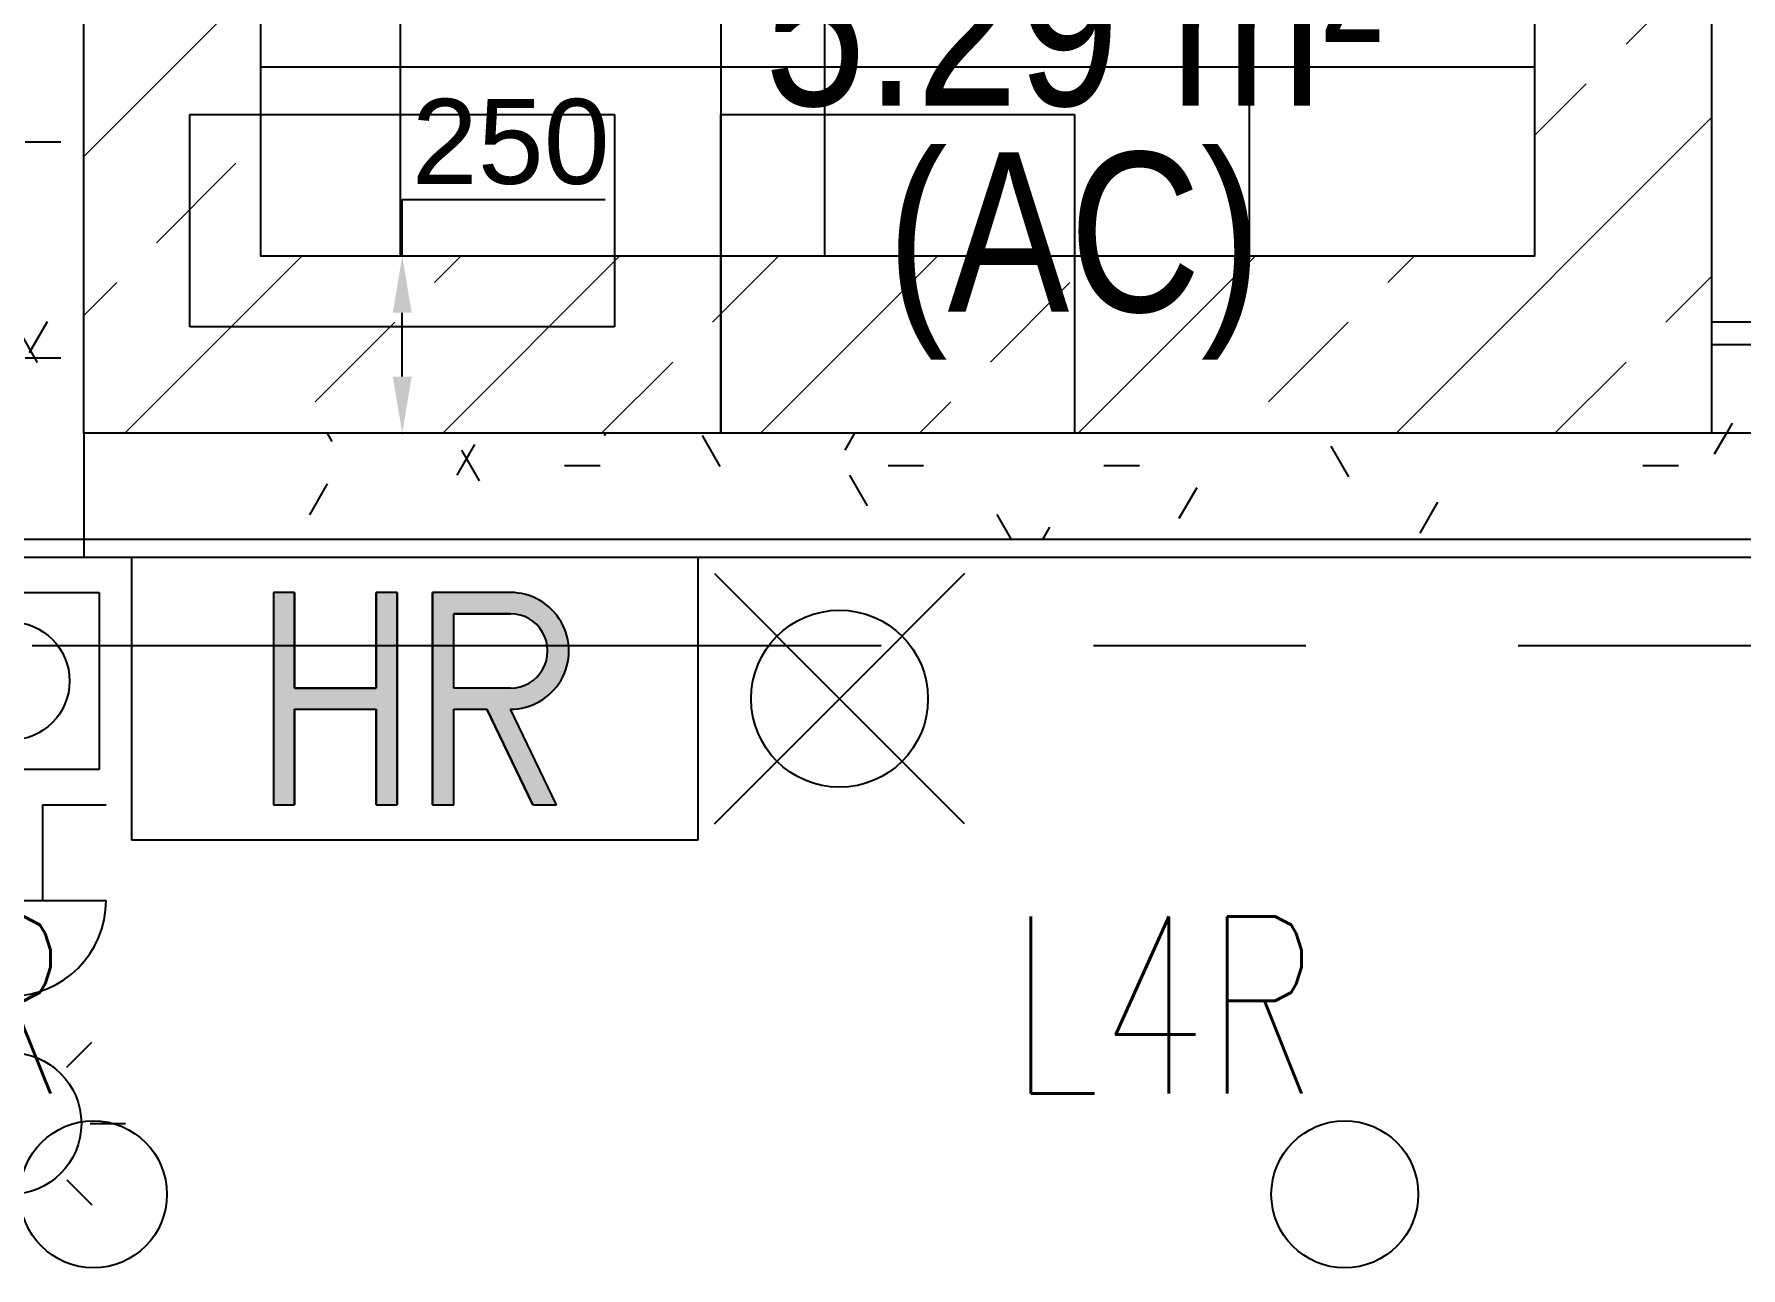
# Model space of a CAD drawing. Header units: millimetres. Extents: x -92759 to 184353, y -15225 to 86714.
# Drawn here: x -68703 to -66291, y 36662 to 38405 of the extents above; entities that cross this region are included whole.
import ezdxf

# ---------------------------------------------------------------- set-up
doc = ezdxf.new("R2010")
doc.units = ezdxf.units.MM
for name, pattern in [('HIDDEN', [0.375, 0.25, -0.125]), ('IDA - Grid Line', [2100, 1200, -300, 300, -300]), ('IDA - Hidden 065', [322.5, 225, -97.5])]:
    doc.linetypes.add(name, pattern=pattern)
doc.layers.get('Defpoints').update_dxf_attribs({"color": 8})
for name, color, linetype in [('0-1', 9, 'Continuous'), ('A-_DETA----_E-2', 9, 'Continuous'), ('A-_DOOR----_E', 8, 'Continuous'), ('A-_FURT----_E-1', 8, 'Continuous'), ('A-_ROOMNAME_A', 8, 'Continuous'), ('A-_WALL----_E', 8, 'Continuous'), ('A-_WALL----_H-1', 9, 'Continuous'), ('A-_WALLPRTN_E', 8, 'Continuous'), ('A-PATT-CONC', 8, 'Continuous'), ('AAG_Dimension', 7, 'Continuous'), ('E-_LITG _ CKT -DB', 1, 'HIDDEN'), ('E-legend', 1, 'Continuous'), ('HF', 7, 'Continuous')]:
    doc.layers.add(name, color=color, linetype=linetype)
for name, color, linetype, true_color in [('1599_FURN_RHH_BLK8 _NEW__1ST STY_dwg _2_-1', 7, 'Continuous', 0xaaaaaa), ('A-_DETA----_E-3', 1, 'IDA - Hidden 065', 0xff0000), ('A-_DETA----_E-6', 7, 'Continuous', 0x969696), ('A-_DETA----_ED-2', 1, 'Continuous', 0xff0000), ('E-_FIREALAM_E-1', 1, 'Continuous', 0xff0000), ('M-_EQPT----_E-1', 1, 'Continuous', 0xff0000), ('S-_ANOTGRID_E-1', 9, 'IDA - Grid Line', 0x808080)]:
    doc.layers.add(name, color=color, linetype=linetype, true_color=true_color)
doc.layers.add('HFI 9MM FPB', color=94, linetype='Continuous', lineweight=5)
doc.styles.add('Arial', font='arial.ttf')
doc.styles.add('Arial Narrow_2', font='ARIALN.TTF', dxfattribs={"height": 224.9999999999997})
doc.styles.add('Simplex', font='simplex_.ttf', dxfattribs={"width": 0.7, "height": 449.9999999999998})
doc.styles.get("Standard").update_dxf_attribs({"font": 'arial.ttf'})
doc.dimstyles.get("Standard").update_dxf_attribs({"dimtxt": 0.18, "dimasz": 0.18, "dimexe": 0.18, "dimexo": 0.0625, "dimgap": 0.09, "dimtad": 0, "dimtih": 1, "dimtoh": 1, "dimdec": 4, "dimzin": 0, "dimdsep": 46, "dimtxsty": 'Standard', "dimcen": 0.09, "dimadec": 0, "dimazin": 0, "dimtfac": 1, "dimtdec": 4, "dimtofl": 0, "dimtmove": 0, "dimatfit": 3, "dimfxl": 1, "dimtolj": 1, "dimtzin": 0, "dimarcsym": 0})
pattern_1 = [(0, (-11870.95033970803, 40538.29041519728), (609.6, 152.4), [50.292, -406.908, 50.292, -406.908, -2438.4]), (0, (-11870.95033970803, 40538.29041519728), (609.6, 152.4), [-914.4, 50.292, -864.1080000000001, 50.292, -406.908, -1066.8]), (0, (-11870.95033970803, 40538.29041519728), (609.6, 152.4), [-2286, 50.292, -254.508, 50.292, -711.7080000000001]), (120, (-11642.35033970803, 40614.49041519727), (-436.7822715367483, 451.7290861469939), [50.29199999999999, -406.9079999999999, 50.29199999999999, -406.9079999999999, -2438.399999999999]), (120, (-11642.35033970803, 40614.49041519727), (-436.7822715367483, 451.7290861469939), [-914.3999999999997, 50.29199999999999, -864.1079999999998, 50.29199999999999, -406.9079999999999, -1066.799999999999]), (120, (-11642.35033970803, 40614.49041519727), (-436.7822715367483, 451.7290861469939), [-2285.999999999999, 50.29199999999999, -254.5079999999999, 50.29199999999999, -711.7079999999999]), (240, (-11566.15033970803, 40919.29041519728), (-172.8177284632514, -604.1290861469938), [50.292, -406.908, 50.292, -406.908, -2438.4]), (240, (-11566.15033970803, 40919.29041519728), (-172.8177284632514, -604.1290861469938), [-914.4, 50.292, -864.1080000000001, 50.292, -406.908, -1066.8]), (240, (-11566.15033970803, 40919.29041519728), (-172.8177284632514, -604.1290861469938), [-2286, 50.292, -254.508, 50.292, -711.7080000000001])]

# ---------------------------------------------------------------- blocks, each defined once
blk = doc.blocks.new('IDA - F - Single - Swing - FL - Bottom - 1100L X 2200H -TD-06-10179034-BLK8_RHH_1ST STOREY PLAN')
at = {"layer": 'A-_DOOR----_E'}
for p, q in [((517.9999999999972, 1123.500000000005), (472.9999999999972, 1123.500000000005)), ((472.9999999999972, 1123.500000000005), (472.9999999999972, 87.50000000000556)), ((517.9999999999972, 87.50000000000561), (517.9999999999972, 1123.500000000005)), ((472.9999999999972, 880.5000000000056), (517.9999999999972, 880.5000000000056)), ((495.4999999999972, 880.5000000000056), (495.4999999999972, 330.5000000000055)), ((472.9999999999972, 330.5000000000056), (517.9999999999972, 330.5000000000056)), ((-518.0000000000013, 87.5000000004801), (-550.0000000000014, 87.50000000048021)), ((-518.0000000000018, -87.50000000045378), (-518.0000000000013, 87.5000000004801)), ((472.9999999999972, 87.50000000000561), (517.9999999999972, 87.50000000000561)), ((549.9999999999982, 87.50000000047666), (517.9999999999975, 87.50000000047676)), ((517.9999999999975, 87.50000000047676), (517.9999999999969, -87.50000000045713)), ((-550.0000000000018, -87.50000000045368), (-518.0000000000018, -87.50000000045378)), ((517.9999999999969, -87.50000000045713), (549.9999999999976, -87.50000000045723))]:
    blk.add_line(p, q, dxfattribs=at)
for centre in [(517.9999999999955, 87.50000000000772), (517.9999999999955, 87.5000000000077)]:
    blk.add_arc(centre, 1035.999999999997, 90.0000000000001, 179.9999999999999, dxfattribs=at)
blk = doc.blocks.new('IDA - Fire Alarm Bell - IDA - Fire Alarm Bell-7685590-BLK8_RHH_1ST STOREY PLAN')
at = {"layer": 'A-_DETA----_ED-2'}
for p, q in [((-44.99999999998247, -350.0000000000088), (-134.9999999999825, -350.0000000000082)), ((-44.99999999998247, -350.0000000000088), (-44.99999999998333, -485.0000000000085)), ((45.00000000001886, -350.0000000000094), (135.0000000000186, -350.0000000000099)), ((45.00000000001886, -350.0000000000094), (45.000000000018, -485.000000000009)), ((-135.0000000000092, -485.0000000000078), (134.9999999999907, -485.0000000000096))]:
    blk.add_line(p, q, dxfattribs=at)
blk.add_arc((-9.268177107448972e-12, -485.0000000000087), 135.0000000000002, 179.9999999999996, 359.9999999999989, dxfattribs=at)
blk = doc.blocks.new('IDA - Manual Call Point - IDA - Manual Call Point-7685591-BLK8_RHH_1ST STOREY PLAN')
at = {"layer": 'A-_DETA----_ED-2'}
for p, q in [((-124.9999999999808, -300.0000000000085), (-124.9999999999808, -50.00000000000802)), ((-124.9999999999808, -50.00000000000802), (125.0000000000188, -50.00000000000802)), ((125.0000000000188, -50.00000000000802), (125.0000000000188, -300.0000000000085)), ((125.0000000000188, -300.0000000000085), (-124.9999999999808, -300.0000000000085))]:
    blk.add_line(p, q, dxfattribs=at)
blk.add_circle((1.881587328346449e-11, -175.0000000000092), 83.3333333333334, dxfattribs=at)
blk = doc.blocks.new('IDA - Strobe Light - IDA - Strobe Light-8808757-BLK8_RHH_1ST STOREY PLAN')
at = {"layer": 'A-_DETA----_ED-2'}
for p, q in [((-2.291852185232071e-12, 912.4999999999997), (-2.291852185232071e-12, 962.4999999999997)), ((-79.54951288348892, 879.5495128834863), (-114.9048519428163, 914.9048519428137)), ((79.54951288348413, 879.5495128834864), (114.9048519428114, 914.9048519428138)), ((-112.5000000000023, 799.9999999999997), (-162.5000000000023, 799.9999999999997)), ((112.4999999999977, 799.9999999999997), (162.4999999999977, 799.9999999999997)), ((-79.5495128834887, 720.4504871165129), (-114.904851942816, 685.0951480571855)), ((79.54951288348433, 720.450487116513), (114.9048519428117, 685.0951480571856)), ((-2.291852185232071e-12, 687.4999999999997), (-2.291852185232071e-12, 637.4999999999997))]:
    blk.add_line(p, q, dxfattribs=at)
blk.add_circle((-2.29841080528488e-12, 799.9999999999997), 99.99999999999991, dxfattribs=at)
blk = doc.blocks.new('IDA - Hosereel - Scaled1 - HR 2-8812610-BLK8_RHH_1ST STOREY PLAN')
at = {"layer": 'A-_DETA----_ED-2'}
blk.add_hatch(color=256, dxfattribs=at).paths.add_polyline_path([(-170.0000000000133, -49.99999999995398), (-200.0000000000238, -49.99999999996265), (-200.0000000000152, -349.9999999999551), (-170.0000000000133, -349.9999999999551), (-170.0000000000133, -214.9999999999511), (-55.00000000001349, -214.9999999999511), (-55.00000000001349, -349.9999999999551), (-25.00000000001164, -349.9999999999551), (-25.0000000000203, -49.99999999995398), (-55.00000000002215, -49.99999999995398), (-55.00000000001349, -184.9999999999579), (-170.0000000000133, -184.9999999999579)])
h = blk.add_hatch(color=256, dxfattribs=at)
h.paths.add_polyline_path([(24.99999999998565, -49.99999999995398), (24.99999999998565, -349.9999999999551), (54.99999999997883, -349.9999999999551), (54.99999999999616, -214.9999999999511), (101.7037243027116, -214.9999999999511), (166.7037243027142, -349.9999999999551), (199.9999999999892, -349.9999999999551), (134.9999999999866, -214.9999999999511), (156.3525712209449, -212.1888806688078), (176.2499999999816, -203.9470958121705), (193.336309447875, -190.8363094478496), (206.4470958122047, -173.7499999999562), (214.6888806688332, -153.8525712209195), (217.4999999999852, -132.4999999999612), (214.6888806688246, -111.1474287789943), (206.447095812196, -91.2499999999576), (193.3363094478663, -74.1636905520642), (176.2499999999903, -61.05290418773455), (156.3525712209362, -52.81111933110594), (134.999999999978, -49.99999999995398)])
h.paths.add_polyline_path([(54.99999999998749, -79.99999999994716), (134.999999999978, -79.99999999996449), (148.5879998678699, -81.78889411978847), (161.249999999985, -87.03366630127702), (172.1231060122848, -95.37689398766311), (180.4663336986622, -106.2499999999542), (185.7111058801594, -118.9120001320779), (187.4999999999834, -132.4999999999526), (185.7111058801594, -146.0879998678359), (180.4663336986708, -158.7499999999596), (172.1231060122761, -169.6231060122506), (161.249999999985, -177.9663336986367), (148.5879998678786, -183.2111058801253), (134.9999999999866, -184.9999999999579), (54.99999999999616, -184.9999999999579)])
for p, q in [((-400.0000000000065, -399.9999999999998), (-400.0000000000065, 1.285904716041841e-12)), ((-400.0000000000065, 1.285904716041841e-12), (399.9999999999935, 1.285904716041841e-12)), ((399.9999999999935, 1.285904716041841e-12), (399.9999999999935, -399.9999999999998)), ((-170.000000000005, -49.99999999999959), (-200.000000000005, -49.99999999999959)), ((-200.000000000005, -49.99999999999959), (-200.000000000005, -349.9999999999986)), ((-170.000000000005, -49.99999999999959), (-200.000000000005, -49.99999999999959)), ((-200.000000000005, -49.99999999999959), (-200.000000000005, -349.9999999999986)), ((-170.000000000005, -49.99999999999959), (-170.000000000005, -184.9999999999991)), ((-170.000000000005, -184.9999999999991), (-170.000000000005, -49.99999999999959)), ((-25.00000000000501, -49.99999999999959), (-55.00000000000528, -49.99999999999959)), ((-55.00000000000528, -184.9999999999991), (-55.00000000000528, -49.99999999999959)), ((-25.00000000000501, -49.99999999999959), (-55.00000000000528, -49.99999999999959)), ((-55.00000000000528, -49.99999999999959), (-55.00000000000528, -184.9999999999991)), ((-25.00000000000501, -49.99999999999959), (-25.00000000000501, -349.9999999999986)), ((-25.00000000000501, -349.9999999999986), (-25.00000000000501, -49.99999999999959)), ((24.99999999999466, -349.9999999999986), (24.99999999999466, -49.99999999999959)), ((134.9999999999949, -49.99999999999959), (24.99999999999466, -49.99999999999959)), ((134.9999999999949, -49.99999999999959), (24.99999999999466, -49.99999999999959)), ((24.99999999999466, -49.99999999999959), (24.99999999999466, -349.9999999999987)), ((54.99999999999477, -184.9999999999991), (54.99999999999477, -79.99999999999957)), ((134.9999999999949, -79.9999999999996), (54.99999999999477, -79.9999999999996)), ((54.99999999999477, -184.9999999999991), (54.99999999999477, -79.99999999999957)), ((54.99999999999477, -79.99999999999962), (134.9999999999949, -79.99999999999962)), ((-170.000000000005, -184.9999999999991), (-55.00000000000527, -184.9999999999991)), ((-55.00000000000528, -184.9999999999991), (-170.000000000005, -184.9999999999991)), ((134.9999999999949, -184.9999999999991), (54.99999999999477, -184.9999999999991)), ((134.9999999999949, -184.9999999999991), (54.99999999999477, -184.9999999999991)), ((-170.000000000005, -214.9999999999991), (-55.00000000000527, -214.9999999999991)), ((-170.000000000005, -214.9999999999991), (-170.000000000005, -349.9999999999987)), ((-170.000000000005, -349.9999999999987), (-170.000000000005, -214.9999999999991)), ((-170.000000000005, -214.9999999999991), (-55.00000000000528, -214.9999999999991)), ((-55.00000000000528, -349.9999999999986), (-55.00000000000528, -214.9999999999991)), ((-55.00000000000528, -214.9999999999991), (-55.00000000000528, -349.9999999999986)), ((54.99999999999477, -349.9999999999986), (54.99999999999477, -214.9999999999991)), ((54.99999999999477, -214.9999999999991), (101.7037243027244, -214.9999999999991)), ((54.99999999999477, -349.9999999999987), (54.99999999999477, -214.9999999999991)), ((54.99999999999477, -214.9999999999991), (101.7037243027244, -214.9999999999991)), ((166.7037243027245, -349.9999999999986), (101.7037243027244, -214.9999999999991)), ((101.7037243027244, -214.9999999999991), (166.7037243027245, -349.9999999999987)), ((199.9999999999949, -349.9999999999986), (134.9999999999949, -214.9999999999991)), ((199.9999999999949, -349.9999999999987), (134.9999999999949, -214.9999999999991)), ((-200.000000000005, -349.9999999999986), (-170.000000000005, -349.9999999999986)), ((-200.000000000005, -349.9999999999986), (-170.000000000005, -349.9999999999986)), ((-55.00000000000528, -349.9999999999986), (-25.00000000000501, -349.9999999999986)), ((-55.00000000000528, -349.9999999999986), (-25.00000000000501, -349.9999999999986)), ((24.99999999999466, -349.9999999999986), (54.99999999999477, -349.9999999999986)), ((24.99999999999466, -349.9999999999987), (54.99999999999477, -349.9999999999987)), ((166.7037243027245, -349.9999999999986), (199.9999999999949, -349.9999999999986)), ((166.7037243027245, -349.9999999999987), (199.9999999999949, -349.9999999999987)), ((399.9999999999935, -399.9999999999998), (-400.0000000000065, -399.9999999999998))]:
    blk.add_line(p, q, dxfattribs=at)
for centre, radius, start, end in [((134.9999999999947, -132.4999999999993), 82.49999999999984, 269.9999999999997, 90.00000000000006), ((134.9999999999948, -132.4999999999993), 82.49999999999969, 269.9999999999996, 90), ((134.9999999999948, -132.4999999999993), 52.49999999999977, 269.9999999999997, 90.00000000000006), ((134.9999999999948, -132.4999999999993), 52.49999999999977, 269.9999999999997, 90.00000000000006)]:
    blk.add_arc(centre, radius, start, end, dxfattribs=at)
blk = doc.blocks.new('IDA- Fire Extinguisher1 - 3kg AB-8839181-BLK8_RHH_1ST STOREY PLAN')
at = {"layer": 'A-_DETA----_ED-2'}
for p in [(-176.776695296638, 376.7766952966363), (176.776695296636, 376.7766952966363), (-176.776695296638, 23.2233047033627), (176.776695296636, 23.2233047033627)]:
    blk.add_line(p, (-1.015187933717243e-12, 199.9999999999995), dxfattribs=at)
blk.add_circle((-9.841065413366888e-13, 199.9999999999994), 124.9999999999999, dxfattribs=at)
blk = doc.blocks.new('1599_FURN_RHH_BLK8 _NEW__1ST STY_dwg _2_-10346281-BLK8_RHH_1ST STOREY PLAN')
at = {"layer": 'A-_DETA----_E-3'}
for p, q in [((-33155.10285363303, -41500.00000000887), (-33155.10285363303, -39500.00000000886)), ((-32255.102853633, -39500.00000000886), (-32255.102853633, -41500.00000000887)), ((-33005.10285362984, -41050.00000000931), (-32405.1028536299, -41050.00000000931)), ((-33005.10285362984, -41350.00000000931), (-33005.10285362984, -41050.00000000931)), ((-32405.1028536299, -41050.00000000931), (-32405.1028536299, -41350.00000000931)), ((-32255.10285363301, -41500.00000000887), (-32255.10285363301, -41050.00000000887)), ((-32405.1028536299, -41350.00000000931), (-33005.10285362984, -41350.00000000931)), ((-32255.102853633, -41500.00000000887), (-33155.10285363303, -41500.00000000887))]:
    blk.add_line(p, q, dxfattribs=at)
at = {"layer": 'A-_DETA----_E-6'}
for p, q in [((-33155.10285363303, -41500.00000000887), (-33155.10285363303, -39500.00000000886)), ((-32255.102853633, -39500.00000000886), (-32255.102853633, -41500.00000000887)), ((-33005.10285362984, -41050.00000000931), (-32405.1028536299, -41050.00000000931)), ((-33005.10285362984, -41350.00000000931), (-33005.10285362984, -41050.00000000931)), ((-32405.1028536299, -41050.00000000931), (-32405.1028536299, -41350.00000000931)), ((-32255.10285363301, -41500.00000000887), (-32255.10285363301, -41050.00000000887)), ((-32405.1028536299, -41350.00000000931), (-33005.10285362984, -41350.00000000931)), ((-32255.102853633, -41500.00000000887), (-33155.10285363303, -41500.00000000887))]:
    blk.add_line(p, q, dxfattribs=at)
blk = doc.blocks.new('A$Cb2bf8f38')
at = {"layer": 'A-_WALL----_H-1'}
h = blk.add_hatch(dxfattribs=at)
h.set_pattern_fill('FP_1', color=256, style=0, pattern_type=2)
h.set_pattern_definition(pattern_1)
h.paths.add_polyline_path([(-25850.00000001171, 5149.999999994878), (-25700.00000001171, 5149.999999994936), (-25700.00000001171, 7749.999999994492), (-25850.00000001171, 7749.999999994492), (-25850.00000001171, 5299.999999994878)])
h = blk.add_hatch(dxfattribs=at)
h.set_pattern_fill('FP_1', color=256, style=0, pattern_type=2)
h.set_pattern_definition(pattern_1)
h.paths.add_polyline_path([(-23400.00000001396, 5299.999999994878), (-23250.00000001396, 5299.999999994878), (-23250.00000001396, 5399.999999994929), (-23312.50000001399, 5399.999999994929), (-23312.50000001399, 5424.999999994863), (-23400.00000001396, 5424.999999994863)])
h.paths.add_polyline_path([(-23312.50000001399, 6524.999999994885), (-23312.50000001399, 6549.9999999949), (-23250.00000001396, 6549.9999999949), (-23250.00000001396, 7749.999999994492), (-23400.00000001396, 7749.999999994492), (-23400.00000001396, 6524.999999994885)])
h = blk.add_hatch(dxfattribs=at)
h.set_pattern_fill('FP_1', color=256, style=0, pattern_type=2)
h.set_pattern_definition(pattern_1)
h.paths.add_polyline_path([(-23250.00000001396, 5149.999999994878), (-23250.00000001396, 5299.999999994878), (-25700.00000001171, 5299.999999994878), (-25700.00000001171, 5149.999999994936), (-23656.05724398887, 5149.999999994885)])
h = blk.add_hatch(dxfattribs=at)
h.set_pattern_fill('FP_1', color=256, style=0, pattern_type=2)
h.set_pattern_definition(pattern_1)
h.paths.add_polyline_path([(-25875.00000001172, 5124.999999994929), (-25700.00000001171, 5124.999999994929), (-25700.00000001171, 5149.999999994878), (-25975.00000001169, 5149.999999994878), (-25975.00000001169, 5124.999999994929)])
h.paths.add_polyline_path([(-27500.00000000021, 5124.999999994929), (-27075.00000001172, 5124.999999994929), (-27075.00000001172, 5149.999999994878), (-27500.00000000021, 5149.999999994878)])
at = {"layer": 'A-_DETA----_E-2'}
for p, q in [((-25700.0000000117, 5299.999999994943), (-25700.0000000117, 7299.99999999495)), ((-24800.00000001167, 7299.99999999495), (-24800.00000001167, 5299.999999994943)), ((-25550.00000000851, 5749.999999994499), (-24950.00000000857, 5749.999999994499)), ((-25550.00000000851, 5449.999999994499), (-25550.00000000851, 5749.999999994499)), ((-24950.00000000857, 5749.999999994499), (-24950.00000000857, 5449.999999994499)), ((-24800.00000001168, 5749.999999994943), (-24299.99825478419, 5749.999999994943)), ((-24800.00000001168, 5299.999999994943), (-24800.00000001168, 5749.999999994943)), ((-24299.99825478419, 5749.999999994943), (-24299.99825478419, 5299.999999994936)), ((-24950.00000000857, 5449.999999994499), (-25550.00000000851, 5449.999999994499)), ((-24800.00000001167, 5299.999999994943), (-25700.0000000117, 5299.999999994943)), ((-24299.99825478419, 5299.999999994936), (-24800.00000001167, 5299.999999994936))]:
    blk.add_line(p, q, dxfattribs=at)
at = {"layer": 'A-_DETA----_E-6'}
for p, q in [((-25700.0000000117, 5299.999999994943), (-25700.0000000117, 7299.99999999495)), ((-24800.00000001167, 7299.99999999495), (-24800.00000001167, 5299.999999994943)), ((-25550.00000000851, 5749.999999994499), (-24950.00000000857, 5749.999999994499)), ((-25550.00000000851, 5449.999999994499), (-25550.00000000851, 5749.999999994499)), ((-24950.00000000857, 5749.999999994499), (-24950.00000000857, 5449.999999994499)), ((-24800.00000001168, 5749.999999994943), (-24299.99825478419, 5749.999999994943)), ((-24800.00000001168, 5299.999999994943), (-24800.00000001168, 5749.999999994943)), ((-24299.99825478419, 5749.999999994943), (-24299.99825478419, 5299.999999994936)), ((-24950.00000000857, 5449.999999994499), (-25550.00000000851, 5449.999999994499)), ((-24800.00000001167, 5299.999999994943), (-25700.0000000117, 5299.999999994943)), ((-24299.99825478419, 5299.999999994936), (-24800.00000001167, 5299.999999994936))]:
    blk.add_line(p, q, dxfattribs=at)
at = {"layer": 'A-_WALL----_E'}
for p, q in [((-23250.00000001395, 5299.999999994914), (-25700.00000001169, 5299.999999994914)), ((-25700.00000001169, 5299.999999994914), (-25700.00000001169, 5124.999999994972)), ((-21350.00000000461, 5149.999999994914), (-25975.00000001168, 5149.999999994914)), ((-25700.00000001169, 5124.999999994972), (-23225.00000001393, 5124.9999999949))]:
    blk.add_line(p, q, dxfattribs=at)
at = {"layer": 'A-_WALLPRTN_E'}
for p, q in [((-25700.00000001169, 5299.999999994914), (-25700.00000001169, 7599.999999994528)), ((-23400.00000001395, 5424.9999999949), (-23400.00000001395, 5299.999999994914)), ((-23225.00000001393, 5424.9999999949), (-23400.00000001395, 5424.9999999949)), ((-25975.00000001168, 5124.999999994972), (-25700.00000001169, 5124.999999994972))]:
    blk.add_line(p, q, dxfattribs=at)
at = {"layer": 'S-_ANOTGRID_E-1'}
blk.add_line((-38373.07310524902, 4999.999999994776), (13584.69335650012, 4999.999999994776), dxfattribs=at)
at = {"layer": '1599_FURN_RHH_BLK8 _NEW__1ST STY_dwg _2_-1'}
blk.add_blockref('1599_FURN_RHH_BLK8 _NEW__1ST STY_dwg _2_-10346281-BLK8_RHH_1ST STOREY PLAN', (7455.102853621805, 46800.00000000382), dxfattribs=at)
at = {"layer": 'A-_DOOR----_E', "rotation": 269.9999999999999}
blk.add_blockref('IDA - F - Single - Swing - FL - Bottom - 1100L X 2200H -TD-06-10179034-BLK8_RHH_1ST STOREY PLAN', (-23312.50000001395, 5974.999999994929), dxfattribs=at)
at = {"layer": 'A-_FURT----_E-1', "rotation": 180}
blk.add_blockref('IDA- Fire Extinguisher1 - 3kg AB-8839181-BLK8_RHH_1ST STOREY PLAN', (-24632.07122916203, 5124.999999994907), dxfattribs=at)
at = {"layer": 'E-_FIREALAM_E-1'}
for name in ['IDA - Manual Call Point - IDA - Manual Call Point-7685591-BLK8_RHH_1ST STOREY PLAN', 'IDA - Fire Alarm Bell - IDA - Fire Alarm Bell-7685590-BLK8_RHH_1ST STOREY PLAN']:
    blk.add_blockref(name, (-25803.43813114004, 5124.999999994943), dxfattribs=at)
at = {"layer": 'E-_FIREALAM_E-1', "rotation": 180}
blk.add_blockref('IDA - Strobe Light - IDA - Strobe Light-8808757-BLK8_RHH_1ST STOREY PLAN', (-25803.43813114001, 5124.999999994936), dxfattribs=at)
at = {"layer": 'M-_EQPT----_E-1'}
blk.add_blockref('IDA - Hosereel - Scaled1 - HR 2-8812610-BLK8_RHH_1ST STOREY PLAN', (-25232.07122915682, 5124.999999994943), dxfattribs=at)
at = {"layer": 'A-_ROOMNAME_A', "char_height": 224.9999999999997, "attachment_point": 1, "style": 'Arial Narrow_2'}
for s, insert, width in [('5.29 m²', (-24738.39889230095, 5987.67865802841), 1082.278124999998), ('(AC)', (-24565.14889230095, 5696.646960824226), 661.3921874999991)]:
    blk.add_mtext(s, dxfattribs=dict(at, insert=insert, width=width))
blk = doc.blocks.new('*D558')
at = {"layer": 'AAG_Dimension', "color": 0, "lineweight": -2, "transparency": 16777216}
for p, q in [((-13379.04966030319, 465011.7095847965), (-13379.04966030319, 465091.7095847965)), ((-13379.04966030319, 465091.7095847965), (-13092.2829481613, 465091.7095847965)), ((-13378.9871603032, 465011.7095847965), (-13378.86966030319, 465011.7095847965)), ((-13379.04966030319, 464841.7095847979), (-13379.04966030319, 464931.7095847965)), ((-13378.9871603032, 464761.7095847979), (-13378.86966030319, 464761.7095847979))]:
    blk.add_line(p, q, dxfattribs=at)
at = {"layer": 'AAG_Dimension', "color": 0, "transparency": 16777216}
for points in [[(-13392.38299363652, 464931.7095847965), (-13365.71632696985, 464931.7095847965), (-13379.04966030319, 465011.7095847965)], [(-13392.38299363652, 464841.7095847979), (-13365.71632696985, 464841.7095847979), (-13379.04966030319, 464761.7095847979)]]:
    blk.add_solid(points, dxfattribs=at)
at = {"layer": 'Defpoints', "color": 0, "transparency": 16777216}
for p in [(-13379.0496603032, 465011.7095847965), (-13379.04966030319, 465011.7095847965), (-13379.0496603032, 464761.7095847979)]:
    blk.add_point(p, dxfattribs=at)
at = {"layer": 'AAG_Dimension', "color": 152, "true_color": 0x2776bb, "transparency": 16777216, "insert": (-13225.66630423211, 465172.978343323), "char_height": 120, "attachment_point": 5, "style": 'Arial'}
blk.add_mtext('\\A1;250', dxfattribs=at)
blk = doc.blocks.new('A$C020d881d')
at = {"layer": 'E-legend', "lineweight": 25}
blk.add_circle((818.6643091849692, 171.9994699180243), 103.8225529415026, dxfattribs=at)
at = {"layer": 'E-legend', "lineweight": 25, "style": 'Simplex', "width": 0.7}
blk.add_text('L4R', height=250, dxfattribs=at).set_placement((345.2158131215483, 314.3464861893663))
blk = doc.blocks.new('EL_B8_L1_R4')
at = {"layer": 'E-_LITG _ CKT -DB', "ltscale": 0.5}
for p in [(-15712.02204275457, -36505.3402513832), (-13943.87160527147, -36505.34025138331)]:
    blk.add_blockref('A$C020d881d', p, dxfattribs=at)
blk = doc.blocks.new('RCP_B8L1')
at = {"layer": 'A-PATT-CONC'}
h = blk.add_hatch(dxfattribs=at)
h.set_pattern_fill('ANSI37', color=256, scale=189, angle=45)
h.set_pattern_definition([(90, (-11779.04966508296, 466811.7095847966), (-600.075, 0), []), (180, (-11779.04966508296, 466811.7095847966), (-5.684341886080801e-14, -600.075), [])])
h.paths.add_polyline_path([(-13579.04965551269, 466811.7095847966), (-11779.04966508296, 466811.7095847966), (-11779.04966508296, 465011.7095847963), (-13579.04965551269, 465011.7095847963)])
at = {"layer": 'HFI 9MM FPB'}
h = blk.add_hatch(dxfattribs=at)
h.set_pattern_fill('ANSI33', color=256, scale=50)
h.set_pattern_definition([(45, (1.455191522836685e-11, 0), (-224.5064030267288, 224.5064030267288), []), (45, (224.5065000000177, 0), (-224.5064030267288, 224.5064030267288), [158.75, -79.375])])
h.paths.add_polyline_path([(-13829.04966030364, 467061.7095847972), (-11529.04966030356, 467061.7095847968), (-11529.04966030356, 464761.7095847973), (-13829.04966030364, 464761.7095847977)])
h.paths.add_polyline_path([(-13579.04965551266, 466811.7095847966), (-11779.04966508293, 466811.7095847966), (-11779.04966508293, 465011.7095847963), (-13579.04965551266, 465011.7095847963)], flags=16)
at = {"layer": 'HF'}
for points in [[(-13829.04966030367, 467061.7095847972), (-11529.04966030359, 467061.7095847968), (-11529.04966030359, 464761.7095847973), (-13829.04966030367, 464761.7095847977)], [(-13579.04965551269, 466811.7095847966), (-11779.04966508296, 466811.7095847966), (-11779.04966508296, 465011.7095847963), (-13579.04965551269, 465011.7095847963)]]:
    blk.add_lwpolyline(points, close=True, dxfattribs=at)
at = {"layer": 'AAG_Dimension'}
dim = blk.add_linear_dim(base=(-13379.04966030319, 465011.7095847965), p1=(-13379.04966030319, 464761.7095847977), p2=(-13379.04966030319, 465011.7095847963), angle=90, dimstyle='Standard', dxfattribs=at)
dim.commit()
dim.dimension.update_dxf_attribs({"geometry": '*D558', "text_midpoint": (-13225.66630423211, 465172.978343323)})

msp = doc.modelspace()

# ---------------------------------------------------------------- block references
at = {"layer": '0-1'}
msp.add_blockref('A$Cb2bf8f38', (-42933.02231215651, 32541.23510078315), dxfattribs=at)

# ---------------------------------------------------------------- next in the draw order: block references
at = {"color": 0}
msp.add_blockref('EL_B8_L1_R4', (-53725.94848348013, 73099.57588224312), dxfattribs=at)
at = {"layer": 'A-PATT-CONC', "color": 152, "true_color": 0x2776bb}
msp.add_blockref('RCP_B8L1', (-54803.97265186458, -426920.4744840196), dxfattribs=at)

doc.saveas('drawing.dxf')
